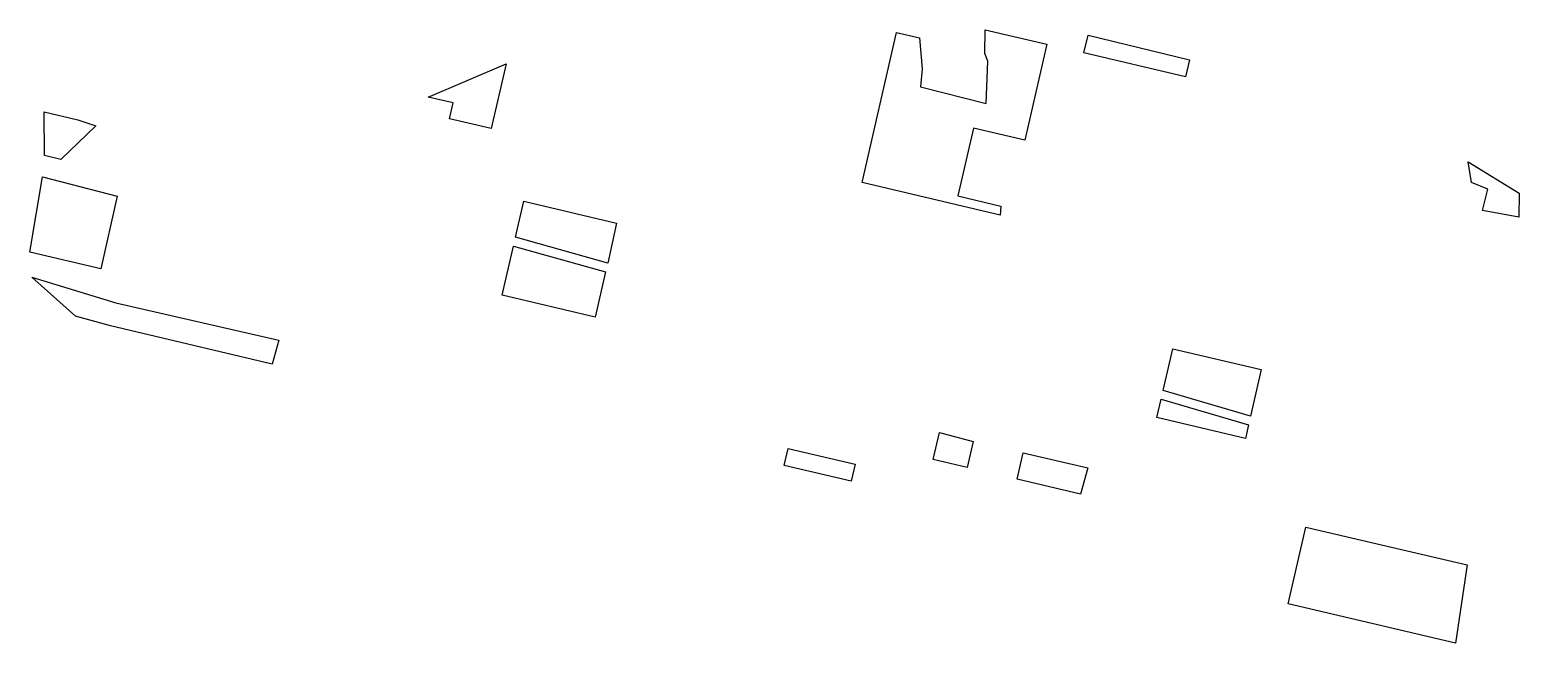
# Model space of a CAD drawing. Header units: metres. Extents: x 256796 to 257713, y 386039 to 386417.
import ezdxf

# ---------------------------------------------------------------- set-up
doc = ezdxf.new("R2010")
doc.units = ezdxf.units.M

msp = doc.modelspace()

# ---------------------------------------------------------------- linework, layer by layer
for points in [[(257383.985582, 386402.596607, -167.549955), (257384.252778, 386417.159541, -185.251622), (257422.213218, 386408.350387, -185.46251), (257408.667217, 386349.220741, -110.01969), (257377.086015, 386356.53284, -109.824055), (257367.379145, 386314.810825, -56.548815), (257393.994355, 386308.505239, -56.54028), (257393.594507, 386302.953934, -49.707159), (257308.543098, 386322.973941, -49.576992), (257329.713397, 386415.384412, -167.482425), (257343.899081, 386412.162946, -167.646537), (257345.415993, 386393.053196, -144.95297), (257344.359215, 386381.915661, -131.170827), (257384.913739, 386371.775353, -130.513635), (257385.989413, 386397.795088, -162.312727), (257383.985582, 386402.596607, -167.549955)], [(257447.611357, 386413.931225, -199.491217), (257510.127391, 386398.725287, -198.993294), (257507.71015, 386388.22551, -185.593358), (257445.098747, 386402.963429, -185.497535), (257447.611357, 386413.931225, -199.491217)], [(257089.182723, 386396.16994, -75.336461), (257080.041638, 386356.268191, -24.426289), (257054.357548, 386362.313895, -24.386981), (257056.587949, 386372.049819, -36.808931), (257041.198881, 386375.672207, -36.785379), (257089.182723, 386396.16994, -75.336461)], [(256825.534676, 386361.60063, 42.014186), (256836.538102, 386358.070941, 43.134547), (256815.076483, 386337.231627, 74.502718), (256804.942713, 386339.75321, 74.353359), (256804.747319, 386366.563778, 41.961193), (256825.534676, 386361.60063, 42.014186)], [(257713.172495, 386316.551642, -157.695504), (257712.96144, 386301.590593, -139.528089), (257690.525526, 386305.794735, -138.190307), (257693.888343, 386318.880189, -154.990445), (257683.753153, 386323.096887, -157.190952), (257681.818546, 386335.822699, -172.038572), (257713.172495, 386316.551642, -157.695504)], [(256849.809649, 386314.527773, 92.032557), (256839.571786, 386269.838477, 149.051104), (256795.897624, 386280.118812, 149.117945), (256803.765249, 386326.512077, 90.715997), (256849.809649, 386314.527773, 92.032557)], [(257157.297568, 386298.087926, 23.860636), (257151.790209, 386273.440335, 55.268352), (257094.968764, 386289.282423, 52.369506), (257100.071898, 386311.558112, 23.948217), (257157.297568, 386298.087926, 23.860636)], [(257093.735588, 386283.899487, 59.23753), (257150.426348, 386268.094363, 62.129071), (257144.004424, 386240.062023, 97.895202), (257086.778754, 386253.532209, 97.982783), (257093.735588, 386283.899487, 59.23753)], [(256848.84678, 386248.919536, 171.712269), (256949.237485, 386225.831941, 170.901346), (256945.179063, 386211.020565, 189.989553), (256845.520045, 386234.749189, 189.81509), (256824.094321, 386240.751986, 188.686675), (256797.186974, 386264.736038, 167.366027), (256848.84678, 386248.919536, 171.712269)], [(257493.882118, 386194.924074, 52.314847), (257499.765167, 386220.604168, 19.549917), (257554.324909, 386207.761508, 19.466416), (257547.758766, 386179.099637, 56.035759), (257493.882118, 386194.924074, 52.314847)], [(257490.041659, 386178.160086, 73.703823), (257492.648942, 386189.541138, 59.182871), (257546.52559, 386173.716701, 62.903784), (257544.601401, 386165.317425, 73.620322), (257490.041659, 386178.160086, 73.703823)], [(257352.269176, 386152.413546, 144.324062), (257356.049949, 386168.916998, 123.267501), (257376.891682, 386163.499053, 123.855348), (257373.166792, 386147.494516, 144.292079), (257352.269176, 386152.413546, 144.324062)], [(257260.487805, 386148.750512, 175.044744), (257262.866239, 386159.132615, 161.798341), (257304.153278, 386149.414177, 161.735153), (257301.774843, 386139.032074, 174.981556), (257260.487805, 386148.750512, 175.044744)], [(257403.932351, 386140.2527, 144.244994), (257407.65306, 386156.390877, 123.647719), (257447.603558, 386147.168951, 123.36642), (257443.00056, 386131.056546, 144.185202), (257403.932351, 386140.2527, 144.244994)], [(257570.933279, 386063.463838, 189.349254), (257581.769117, 386110.763355, 129.000357), (257681.053281, 386087.393141, 128.848408), (257674.00097, 386039.159125, 189.244652), (257570.933279, 386063.463838, 189.349254)]]:
    msp.add_polyline3d(points)

doc.saveas('drawing.dxf')
